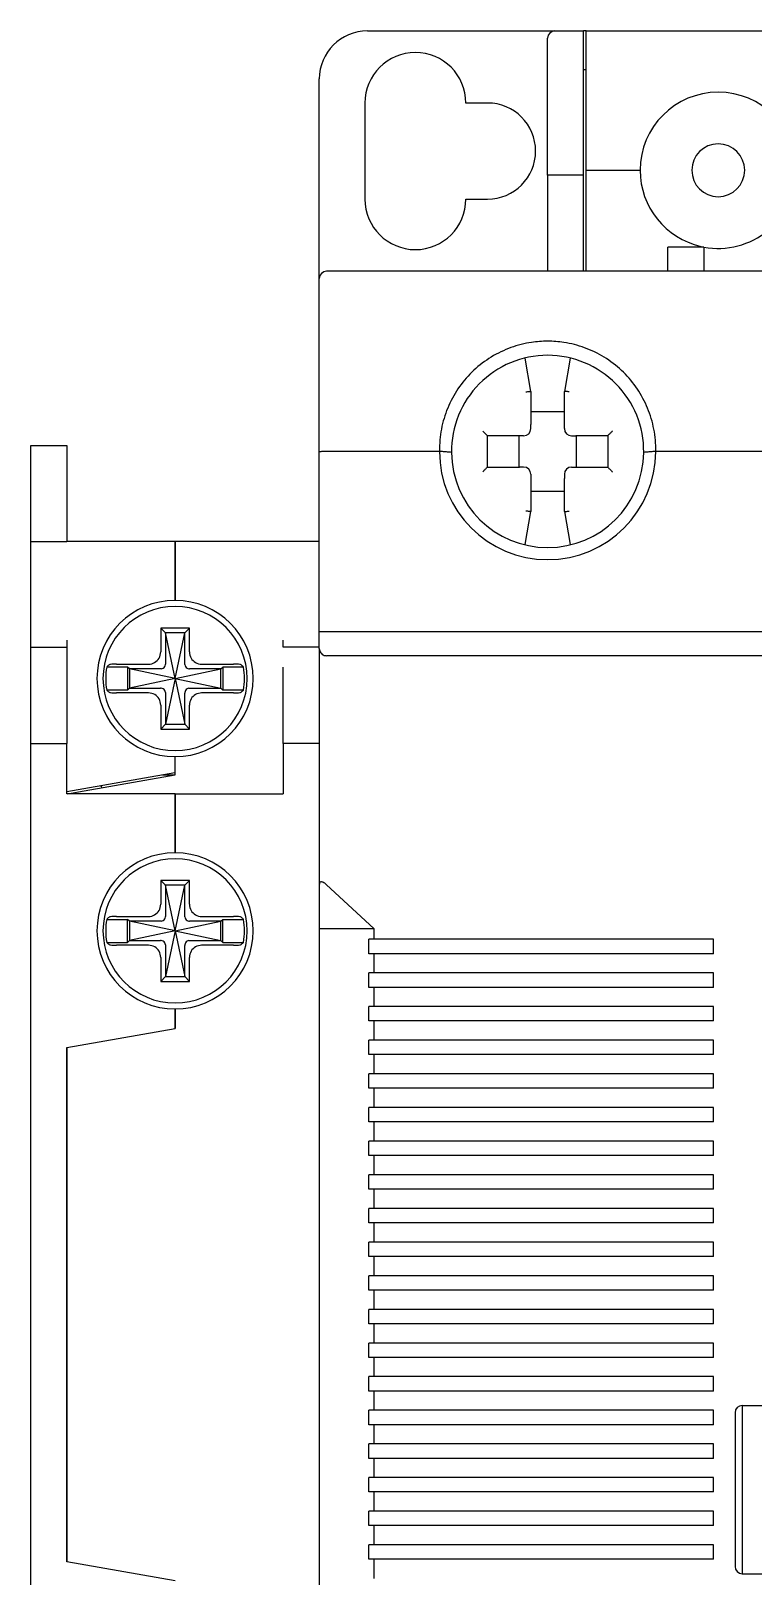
# Model space of a CAD drawing. Header units: millimetres. Extents: x 0 to 3804, y 0 to 2690.
# Drawn here: x 2008.8 to 2038.8, y 1919.4 to 1983.7 of the extents above; entities that cross this region are included whole.
import ezdxf

# ---------------------------------------------------------------- set-up
doc = ezdxf.new("R2010")
doc.units = ezdxf.units.MM
doc.linetypes.add('HIDDEN', pattern=[9.525, 6.35, -3.175])
doc.layers.add('도면층1', color=3, linetype='Continuous')
doc.layers.add('도면층2', color=3, linetype='HIDDEN')

msp = doc.modelspace()

# ---------------------------------------------------------------- linework, layer by layer
at = {"color": 7, "linetype": 'Continuous'}
for p, q in [((2021.075, 1948.177), (2023.038, 1946.355)), ((2020.775, 1946.355), (2023.038, 1946.355)), ((2037.175, 1945.905), (2022.838, 1945.905)), ((2022.838, 1945.305), (2022.838, 1945.905)), ((2023.038, 1946.355), (2023.038, 1945.905)), ((2037.175, 1945.305), (2037.175, 1945.905)), ((2037.175, 1945.305), (2022.838, 1945.305)), ((2023.038, 1945.305), (2023.038, 1944.505)), ((2037.175, 1944.505), (2022.838, 1944.505)), ((2022.838, 1943.905), (2022.838, 1944.505)), ((2037.175, 1943.905), (2037.175, 1944.505)), ((2037.175, 1943.905), (2022.838, 1943.905)), ((2023.038, 1943.905), (2023.038, 1943.105)), ((2037.175, 1943.105), (2022.838, 1943.105)), ((2022.838, 1942.505), (2022.838, 1943.105)), ((2037.175, 1942.505), (2022.838, 1942.505)), ((2023.038, 1942.505), (2023.038, 1941.705)), ((2037.175, 1942.505), (2037.175, 1943.105)), ((2037.175, 1941.705), (2022.838, 1941.705)), ((2022.838, 1941.105), (2022.838, 1941.705)), ((2037.175, 1941.105), (2037.175, 1941.705)), ((2037.175, 1941.105), (2022.838, 1941.105)), ((2023.038, 1941.105), (2023.038, 1940.305)), ((2037.175, 1940.305), (2022.838, 1940.305)), ((2022.838, 1939.705), (2022.838, 1940.305)), ((2037.175, 1939.705), (2037.175, 1940.305)), ((2037.175, 1939.705), (2022.838, 1939.705)), ((2023.038, 1939.705), (2023.038, 1938.905)), ((2037.175, 1938.905), (2022.838, 1938.905)), ((2022.838, 1938.305), (2022.838, 1938.905)), ((2037.175, 1938.305), (2037.175, 1938.905)), ((2037.175, 1938.305), (2022.838, 1938.305)), ((2023.038, 1938.305), (2023.038, 1937.505)), ((2037.175, 1937.505), (2022.838, 1937.505)), ((2022.838, 1936.905), (2022.838, 1937.505)), ((2037.175, 1936.905), (2037.175, 1937.505)), ((2037.175, 1936.905), (2022.838, 1936.905)), ((2023.038, 1936.905), (2023.038, 1936.105)), ((2037.175, 1936.105), (2022.838, 1936.105)), ((2022.838, 1935.505), (2022.838, 1936.105)), ((2037.175, 1935.505), (2037.175, 1936.105)), ((2037.175, 1935.505), (2022.838, 1935.505)), ((2023.038, 1935.505), (2023.038, 1934.705)), ((2037.175, 1934.705), (2022.838, 1934.705)), ((2022.838, 1934.105), (2022.838, 1934.705)), ((2037.175, 1934.105), (2037.175, 1934.705)), ((2037.175, 1934.105), (2022.838, 1934.105)), ((2023.038, 1934.105), (2023.038, 1933.305)), ((2037.175, 1933.305), (2022.838, 1933.305)), ((2022.838, 1932.705), (2022.838, 1933.305)), ((2037.175, 1932.705), (2037.175, 1933.305)), ((2037.175, 1932.705), (2022.838, 1932.705)), ((2023.038, 1932.705), (2023.038, 1931.905)), ((2037.175, 1931.905), (2022.838, 1931.905)), ((2022.838, 1931.305), (2022.838, 1931.905)), ((2037.175, 1931.305), (2037.175, 1931.905)), ((2037.175, 1931.305), (2022.838, 1931.305)), ((2023.038, 1931.305), (2023.038, 1930.505)), ((2037.175, 1930.505), (2022.838, 1930.505)), ((2022.838, 1929.905), (2022.838, 1930.505)), ((2037.175, 1929.905), (2037.175, 1930.505)), ((2037.175, 1929.905), (2022.838, 1929.905)), ((2023.038, 1929.905), (2023.038, 1929.105)), ((2037.175, 1929.105), (2022.838, 1929.105)), ((2022.838, 1928.505), (2022.838, 1929.105)), ((2037.175, 1928.505), (2037.175, 1929.105)), ((2037.175, 1928.505), (2022.838, 1928.505)), ((2023.038, 1928.505), (2023.038, 1927.705)), ((2037.175, 1927.705), (2022.838, 1927.705)), ((2022.838, 1927.105), (2022.838, 1927.705)), ((2037.175, 1927.105), (2022.838, 1927.105)), ((2023.038, 1927.105), (2023.038, 1926.305)), ((2037.175, 1927.105), (2037.175, 1927.705)), ((2038.375, 1926.505), (2038.375, 1919.505)), ((2038.375, 1926.505), (2057.775, 1926.505)), ((2037.175, 1926.305), (2022.838, 1926.305)), ((2022.838, 1925.705), (2022.838, 1926.305)), ((2037.175, 1925.705), (2037.175, 1926.305)), ((2038.075, 1926.205), (2038.075, 1919.805)), ((2037.175, 1925.705), (2022.838, 1925.705)), ((2023.038, 1925.705), (2023.038, 1924.905)), ((2037.175, 1924.905), (2022.838, 1924.905)), ((2022.838, 1924.305), (2022.838, 1924.905)), ((2037.175, 1924.305), (2037.175, 1924.905)), ((2037.175, 1924.305), (2022.838, 1924.305)), ((2023.038, 1924.305), (2023.038, 1923.505)), ((2037.175, 1923.505), (2022.838, 1923.505)), ((2022.838, 1922.905), (2022.838, 1923.505)), ((2037.175, 1922.905), (2037.175, 1923.505)), ((2037.175, 1922.905), (2022.838, 1922.905)), ((2023.038, 1922.905), (2023.038, 1922.105)), ((2037.175, 1922.105), (2022.838, 1922.105)), ((2022.838, 1921.505), (2022.838, 1922.105)), ((2037.175, 1921.505), (2037.175, 1922.105)), ((2037.175, 1921.505), (2022.838, 1921.505)), ((2023.038, 1921.505), (2023.038, 1920.705)), ((2037.175, 1920.705), (2022.838, 1920.705)), ((2022.838, 1920.105), (2022.838, 1920.705)), ((2037.175, 1920.105), (2037.175, 1920.705)), ((2037.175, 1920.105), (2022.838, 1920.105)), ((2023.038, 1920.105), (2023.038, 1919.305)), ((2038.375, 1919.505), (2057.775, 1919.505))]:
    msp.add_line(p, q, dxfattribs=at)
for centre, start, end in [((2038.375, 1926.205), 90, 180), ((2038.375, 1919.805), 180, 270)]:
    msp.add_arc(centre, 0.3, start, end, dxfattribs=at)
at = {"layer": '도면층1', "color": 7, "linetype": 'Continuous'}
for p, q in [((2022.775, 1983.705), (2030.575, 1983.705)), ((2030.575, 1983.705), (2031.775, 1983.705)), ((2031.775, 1977.905), (2031.775, 1983.705)), ((2031.875, 1983.705), (2031.775, 1983.705)), ((2031.875, 1983.705), (2064.675, 1983.705)), ((2031.875, 1977.905), (2031.875, 1983.705)), ((2030.275, 1977.705), (2030.275, 1983.405)), ((2031.775, 1982.105), (2031.875, 1982.105)), ((2020.775, 1973.405), (2020.775, 1981.705)), ((2022.675, 1980.705), (2022.675, 1976.705)), ((2027.775, 1980.705), (2026.875, 1980.705)), ((2031.775, 1977.705), (2031.775, 1977.905)), ((2031.875, 1977.905), (2034.125, 1977.905)), ((2031.875, 1977.705), (2031.875, 1977.905)), ((2031.775, 1977.705), (2030.275, 1977.705)), ((2030.275, 1977.705), (2030.275, 1973.705)), ((2031.775, 1973.705), (2031.775, 1977.705)), ((2031.875, 1973.705), (2031.875, 1977.705)), ((2026.875, 1976.705), (2027.775, 1976.705)), ((2035.275, 1973.705), (2035.275, 1974.705)), ((2036.775, 1974.705), (2035.275, 1974.705)), ((2036.775, 1974.705), (2036.775, 1973.705)), ((2020.775, 1966.179), (2020.775, 1973.405)), ((2075.475, 1973.705), (2021.075, 1973.705)), ((2029.575, 1968.705), (2029.344, 1970.081)), ((2031.207, 1970.081), (2030.975, 1968.705)), ((2029.575, 1968.705), (2029.575, 1967.326)), ((2029.575, 1968.705), (2029.575, 1967.326)), ((2030.975, 1967.326), (2030.975, 1968.705)), ((2030.975, 1967.326), (2030.975, 1968.705)), ((2030.975, 1967.855), (2029.575, 1967.855)), ((2029.575, 1967.155), (2029.575, 1967.326)), ((2030.975, 1967.155), (2030.975, 1967.326)), ((2008.775, 1962.455), (2008.775, 1966.455)), ((2010.275, 1966.455), (2010.275, 1962.455)), ((2029.105, 1966.855), (2027.775, 1966.855)), ((2029.105, 1966.855), (2027.775, 1966.855)), ((2027.775, 1965.555), (2027.775, 1966.855)), ((2029.075, 1966.855), (2029.075, 1965.555)), ((2029.275, 1966.855), (2029.105, 1966.855)), ((2031.275, 1966.855), (2031.446, 1966.855)), ((2032.775, 1966.855), (2031.446, 1966.855)), ((2032.775, 1966.855), (2031.446, 1966.855)), ((2031.475, 1965.555), (2031.475, 1966.855)), ((2032.775, 1966.855), (2032.775, 1965.555)), ((2020.775, 1958.705), (2020.775, 1966.179)), ((2020.775, 1958.705), (2020.775, 1966.179)), ((2025.775, 1966.205), (2021.075, 1966.205)), ((2043.775, 1966.205), (2034.775, 1966.205)), ((2027.775, 1965.555), (2029.105, 1965.555)), ((2027.775, 1965.555), (2029.105, 1965.555)), ((2029.275, 1965.555), (2029.105, 1965.555)), ((2029.575, 1965.255), (2029.575, 1965.085)), ((2029.575, 1965.085), (2029.575, 1963.705)), ((2029.575, 1965.085), (2029.575, 1963.705)), ((2030.975, 1965.255), (2030.975, 1965.085)), ((2030.975, 1963.705), (2030.975, 1965.085)), ((2030.975, 1963.705), (2030.975, 1965.085)), ((2031.275, 1965.555), (2031.446, 1965.555)), ((2031.446, 1965.555), (2032.775, 1965.555)), ((2031.446, 1965.555), (2032.775, 1965.555)), ((2029.575, 1964.555), (2030.975, 1964.555)), ((2029.344, 1962.329), (2029.575, 1963.705)), ((2030.975, 1963.705), (2031.207, 1962.329)), ((2008.775, 1962.455), (2010.275, 1962.455)), ((2008.775, 1958.355), (2008.775, 1962.455)), ((2014.775, 1962.455), (2010.275, 1962.455)), ((2020.775, 1962.455), (2014.775, 1962.455)), ((2014.775, 1962.455), (2014.775, 1960.005)), ((2014.775, 1960.005), (2014.775, 1962.455)), ((2014.375, 1958.655), (2014.175, 1958.855)), ((2014.175, 1958.855), (2014.175, 1957.86)), ((2015.375, 1958.855), (2014.175, 1958.855)), ((2014.775, 1956.755), (2014.375, 1958.655)), ((2015.175, 1958.655), (2014.375, 1958.655)), ((2014.375, 1958.655), (2014.375, 1957.357)), ((2014.775, 1956.755), (2015.175, 1958.655)), ((2015.175, 1958.655), (2015.375, 1958.855)), ((2015.175, 1957.357), (2015.175, 1958.655)), ((2015.375, 1957.86), (2015.375, 1958.855)), ((2075.775, 1958.705), (2020.775, 1958.705)), ((2020.775, 1958.005), (2020.775, 1958.705)), ((2008.775, 1958.055), (2008.775, 1958.355)), ((2008.775, 1954.055), (2008.775, 1958.055)), ((2008.775, 1958.055), (2010.275, 1958.055)), ((2010.275, 1958.355), (2010.275, 1958.055)), ((2010.275, 1958.055), (2010.275, 1954.055)), ((2020.775, 1958.005), (2020.775, 1944.379)), ((2012.342, 1957.355), (2013.671, 1957.355)), ((2015.88, 1957.355), (2017.209, 1957.355)), ((2075.475, 1957.705), (2021.075, 1957.705)), ((2012.795, 1957.235), (2011.929, 1957.235)), ((2012.795, 1957.235), (2012.795, 1956.275)), ((2012.875, 1957.155), (2012.795, 1957.235)), ((2014.775, 1956.755), (2012.875, 1957.155)), ((2014.173, 1957.155), (2012.875, 1957.155)), ((2012.875, 1957.155), (2012.875, 1956.355)), ((2014.775, 1956.755), (2012.875, 1956.355)), ((2014.775, 1956.755), (2014.375, 1954.855)), ((2014.775, 1956.755), (2016.675, 1957.155)), ((2014.775, 1956.755), (2015.175, 1954.855)), ((2014.775, 1956.755), (2016.675, 1956.355)), ((2016.675, 1957.155), (2015.377, 1957.155)), ((2016.675, 1957.155), (2016.755, 1957.235)), ((2016.675, 1956.355), (2016.675, 1957.155)), ((2017.622, 1957.235), (2016.755, 1957.235)), ((2016.755, 1957.235), (2016.755, 1956.275)), ((2012.795, 1956.275), (2011.929, 1956.275)), ((2013.671, 1956.155), (2012.342, 1956.155)), ((2012.875, 1956.355), (2012.795, 1956.275)), ((2012.875, 1956.355), (2014.173, 1956.355)), ((2014.375, 1956.153), (2014.375, 1954.855)), ((2015.175, 1954.855), (2015.175, 1956.153)), ((2015.377, 1956.355), (2016.675, 1956.355)), ((2017.209, 1956.155), (2015.88, 1956.155)), ((2016.675, 1956.355), (2016.755, 1956.275)), ((2017.622, 1956.275), (2016.755, 1956.275)), ((2014.175, 1955.65), (2014.175, 1954.655)), ((2015.375, 1954.655), (2015.375, 1955.65)), ((2014.375, 1954.855), (2014.175, 1954.655)), ((2014.375, 1954.855), (2015.175, 1954.855)), ((2015.175, 1954.855), (2015.375, 1954.655)), ((2014.175, 1954.655), (2015.375, 1954.655)), ((2008.775, 1907.355), (2008.775, 1954.055)), ((2008.775, 1954.055), (2010.275, 1954.055)), ((2010.275, 1951.955), (2010.275, 1954.055)), ((2014.775, 1952.849), (2014.775, 1953.505)), ((2014.775, 1952.849), (2014.775, 1953.505)), ((2010.743, 1952.138), (2014.758, 1952.846)), ((2014.758, 1952.846), (2014.775, 1952.849)), ((2014.775, 1952.749), (2014.775, 1952.849)), ((2010.76, 1952.041), (2014.775, 1952.749)), ((2014.245, 1952.755), (2014.775, 1952.755)), ((2010.275, 1952.055), (2010.743, 1952.138)), ((2014.775, 1951.955), (2010.275, 1951.955)), ((2010.293, 1951.958), (2010.76, 1952.041)), ((2014.775, 1951.955), (2019.275, 1951.955)), ((2014.775, 1951.955), (2014.775, 1949.505)), ((2014.775, 1949.505), (2014.775, 1951.955)), ((2014.375, 1948.155), (2014.175, 1948.355)), ((2014.175, 1948.355), (2014.175, 1947.36)), ((2015.375, 1948.355), (2014.175, 1948.355)), ((2015.175, 1948.155), (2015.375, 1948.355)), ((2015.375, 1947.36), (2015.375, 1948.355)), ((2014.775, 1946.255), (2014.375, 1948.155)), ((2014.375, 1948.155), (2014.375, 1946.857)), ((2015.175, 1948.155), (2014.375, 1948.155)), ((2014.775, 1946.255), (2015.175, 1948.155)), ((2015.175, 1946.857), (2015.175, 1948.155)), ((2011.929, 1946.735), (2012.795, 1946.735)), ((2012.342, 1946.855), (2013.671, 1946.855)), ((2012.795, 1945.775), (2012.795, 1946.735)), ((2012.875, 1946.655), (2012.795, 1946.735)), ((2014.775, 1946.255), (2012.875, 1946.655)), ((2014.173, 1946.655), (2012.875, 1946.655)), ((2012.875, 1946.655), (2012.875, 1945.855)), ((2014.775, 1946.255), (2016.675, 1946.655)), ((2016.675, 1946.655), (2015.377, 1946.655)), ((2015.88, 1946.855), (2017.209, 1946.855)), ((2016.675, 1946.655), (2016.755, 1946.735)), ((2016.675, 1945.855), (2016.675, 1946.655)), ((2016.755, 1946.735), (2017.622, 1946.735)), ((2016.755, 1945.775), (2016.755, 1946.735)), ((2011.929, 1945.775), (2012.795, 1945.775)), ((2012.875, 1945.855), (2012.795, 1945.775)), ((2014.775, 1946.255), (2012.875, 1945.855)), ((2012.875, 1945.855), (2014.173, 1945.855)), ((2014.775, 1946.255), (2014.375, 1944.355)), ((2014.775, 1946.255), (2015.175, 1944.355)), ((2014.775, 1946.255), (2016.675, 1945.855)), ((2015.377, 1945.855), (2016.675, 1945.855)), ((2016.675, 1945.855), (2016.755, 1945.775)), ((2016.755, 1945.775), (2017.622, 1945.775)), ((2013.671, 1945.655), (2012.342, 1945.655)), ((2014.175, 1945.15), (2014.175, 1944.155)), ((2014.375, 1945.653), (2014.375, 1944.355)), ((2015.175, 1944.355), (2015.175, 1945.653)), ((2015.375, 1944.155), (2015.375, 1945.15)), ((2017.209, 1945.655), (2015.88, 1945.655)), ((2014.375, 1944.355), (2014.175, 1944.155)), ((2014.175, 1944.155), (2015.375, 1944.155)), ((2014.375, 1944.355), (2015.175, 1944.355)), ((2015.175, 1944.355), (2015.375, 1944.155)), ((2020.775, 1944.379), (2020.775, 1942.705)), ((2014.775, 1943.005), (2014.775, 1942.199)), ((2014.775, 1942.199), (2014.775, 1943.005)), ((2020.775, 1942.705), (2020.775, 1918.705)), ((2010.275, 1941.405), (2014.775, 1942.199)), ((2010.275, 1941.405), (2014.775, 1942.199)), ((2010.275, 1920.005), (2010.275, 1941.405)), ((2010.275, 1941.405), (2010.275, 1920.005)), ((2014.775, 1919.212), (2010.275, 1920.005)), ((2014.775, 1919.212), (2010.275, 1920.005))]:
    msp.add_line(p, q, dxfattribs=at)
for centre, radius, start, end in [((2022.775, 1981.705), 2, 90, 180), ((2030.575, 1983.405), 0.3, 90, 180), ((2024.775, 1980.705), 2.1, 0, 180), ((2037.375, 1977.905), 3.25, 0, 180), ((2027.775, 1978.705), 2, 270, 90), ((2037.375, 1977.905), 1.1, 0, 180), ((2037.375, 1977.905), 3.25, 180, 257.14286), ((2037.375, 1977.905), 1.1, 180, 0), ((2037.375, 1977.905), 3.25, 259.35773, 0), ((2024.775, 1976.705), 2.1, 180, 0), ((2037.375, 1977.905), 3.25, 257.14286, 259.35773), ((2021.075, 1973.405), 0.3, 90, 180), ((2030.275, 1966.205), 4, 90, 180.55823), ((2030.275, 1966.205), 4, 359.44278, 90), ((2029.275, 1967.155), 0.3, 270, 0), ((2029.275, 1967.155), 0.3, 270, 0), ((2031.275, 1967.155), 0.3, 180, 270), ((2031.275, 1967.155), 0.3, 180, 270), ((2030.275, 1966.205), 4.5, 180, 0), ((2030.275, 1966.205), 4, 180.55823, 270), ((2030.275, 1966.205), 4, 270, 359.44278), ((2029.275, 1965.255), 0.3, 0, 90), ((2029.275, 1965.255), 0.3, 0, 90), ((2031.275, 1965.255), 0.3, 90, 180), ((2031.275, 1965.255), 0.3, 90, 180), ((2014.775, 1956.755), 3.25, 90, 270), ((2014.775, 1956.755), 3.25, 270, 90), ((2014.775, 1956.755), 3, 0, 180), ((2014.775, 1956.755), 3, 180, 0), ((2014.775, 1956.755), 2.886, 170.42695, 180), ((2014.775, 1956.755), 2.886, 180, 189.57305), ((2014.775, 1956.755), 2.886, 0, 9.57305), ((2014.775, 1956.755), 2.886, 350.42695, 0), ((2011.275, 1952.019), 0.5, 22.87563, 35.3737), ((2014.775, 1946.255), 3.25, 90, 270), ((2014.775, 1946.255), 3, 0, 180), ((2014.775, 1946.255), 3.25, 270, 90), ((2014.775, 1946.255), 2.886, 170.42695, 180), ((2014.775, 1946.255), 2.886, 0, 9.57305), ((2014.775, 1946.255), 3, 180, 0), ((2014.775, 1946.255), 2.886, 180, 189.57305), ((2014.775, 1946.255), 2.886, 350.42695, 0)]:
    msp.add_arc(centre, radius, start, end, dxfattribs=at)
for points, knots in [([(2030.275, 1970.793), (2030.053, 1970.793), (2029.534, 1970.753), (2028.733, 1970.552), (2027.915, 1970.159), (2027.188, 1969.608), (2026.586, 1968.921), (2026.133, 1968.128), (2025.848, 1967.257), (2025.774, 1966.601), (2025.775, 1966.251), (2025.776, 1966.205)], [0, 0, 0, 0, 0.666683, 1.555472, 2.461017, 3.370722, 4.275631, 5.18091, 6.092917, 7.007321, 7.144067, 7.144067, 7.144067, 7.144067]), ([(2034.775, 1966.205), (2034.775, 1966.249), (2034.777, 1966.597), (2034.704, 1967.25), (2034.421, 1968.12), (2033.97, 1968.914), (2033.371, 1969.6), (2032.646, 1970.153), (2031.83, 1970.547), (2031.026, 1970.752), (2030.502, 1970.793), (2030.275, 1970.793)], [0, 0, 0, 0, 0.130937, 1.044186, 1.954991, 2.859112, 3.762926, 4.67151, 5.575891, 6.463527, 7.144069, 7.144069, 7.144069, 7.144069]), ([(2029.375, 1968.689), (2029.401, 1968.691), (2029.448, 1968.695), (2029.51, 1968.7), (2029.551, 1968.703), (2029.57, 1968.705), (2029.575, 1968.705)], [0, 0, 0, 0, 0.0766711, 0.1417776, 0.1853649, 0.2006966, 0.2006966, 0.2006966, 0.2006966]), ([(2031.175, 1968.689), (2031.15, 1968.691), (2031.103, 1968.695), (2031.041, 1968.7), (2031, 1968.703), (2030.981, 1968.705), (2030.975, 1968.705)], [0, 0, 0, 0, 0.0766711, 0.1417776, 0.1853649, 0.2006966, 0.2006966, 0.2006966, 0.2006966]), ([(2027.775, 1966.855), (2027.772, 1966.859), (2027.76, 1966.871), (2027.736, 1966.895), (2027.702, 1966.929), (2027.662, 1966.969), (2027.619, 1967.012), (2027.59, 1967.041), (2027.575, 1967.055)], [0, 0, 0, 0, 0.0149643, 0.0517887, 0.1018339, 0.1596822, 0.2213271, 0.2828427, 0.2828427, 0.2828427, 0.2828427]), ([(2032.975, 1967.055), (2032.961, 1967.041), (2032.932, 1967.012), (2032.889, 1966.969), (2032.849, 1966.929), (2032.815, 1966.895), (2032.791, 1966.871), (2032.779, 1966.859), (2032.775, 1966.855)], [0, 0, 0, 0, 0.0615156, 0.1231606, 0.1810088, 0.231054, 0.2678784, 0.2828427, 0.2828427, 0.2828427, 0.2828427]), ([(2021.075, 1966.205), (2021.037, 1966.205), (2020.968, 1966.204), (2020.869, 1966.201), (2020.82, 1966.19), (2020.775, 1966.187), (2020.775, 1966.179)], [0, 0, 0, 0, 0.1150382, 0.2125397, 0.2779939, 0.3028517, 0.3028517, 0.3028517, 0.3028517]), ([(2026.276, 1966.166), (2026.221, 1966.172), (2026.11, 1966.181), (2025.944, 1966.198), (2025.832, 1966.201), (2025.775, 1966.205)], [0, 0, 0, 0, 0.165564, 0.3328837, 0.5017573, 0.5017573, 0.5017573, 0.5017573]), ([(2034.775, 1966.205), (2034.719, 1966.201), (2034.607, 1966.198), (2034.441, 1966.181), (2034.33, 1966.172), (2034.275, 1966.166)], [0, 0, 0, 0, 0.168819, 0.3361386, 0.5017611, 0.5017611, 0.5017611, 0.5017611]), ([(2027.575, 1965.355), (2027.59, 1965.37), (2027.619, 1965.399), (2027.662, 1965.442), (2027.702, 1965.481), (2027.736, 1965.516), (2027.76, 1965.54), (2027.772, 1965.552), (2027.775, 1965.555)], [0, 0, 0, 0, 0.0615156, 0.1231606, 0.1810088, 0.231054, 0.2678784, 0.2828427, 0.2828427, 0.2828427, 0.2828427]), ([(2032.775, 1965.555), (2032.779, 1965.552), (2032.791, 1965.54), (2032.815, 1965.516), (2032.849, 1965.481), (2032.889, 1965.442), (2032.932, 1965.399), (2032.961, 1965.37), (2032.975, 1965.355)], [0, 0, 0, 0, 0.0149643, 0.0517887, 0.1018339, 0.1596822, 0.2213271, 0.2828427, 0.2828427, 0.2828427, 0.2828427]), ([(2029.575, 1963.705), (2029.57, 1963.706), (2029.551, 1963.707), (2029.51, 1963.711), (2029.448, 1963.716), (2029.401, 1963.72), (2029.375, 1963.722)], [0, 0, 0, 0, 0.0153317, 0.058919, 0.1240255, 0.2006966, 0.2006966, 0.2006966, 0.2006966]), ([(2030.975, 1963.705), (2030.981, 1963.706), (2031, 1963.707), (2031.041, 1963.711), (2031.103, 1963.716), (2031.15, 1963.72), (2031.175, 1963.722)], [0, 0, 0, 0, 0.0153317, 0.058919, 0.1240255, 0.2006966, 0.2006966, 0.2006966, 0.2006966]), ([(2020.775, 1958.005), (2020.775, 1957.972), (2020.786, 1957.908), (2020.831, 1957.823), (2020.898, 1957.757), (2020.982, 1957.715), (2021.044, 1957.705), (2021.075, 1957.705)], [0, 0, 0, 0, 0.0988008, 0.1924706, 0.2830326, 0.3761682, 0.4692985, 0.4692985, 0.4692985, 0.4692985]), ([(2012.029, 1957.328), (2012.018, 1957.318), (2011.996, 1957.297), (2011.962, 1957.266), (2011.94, 1957.246), (2011.929, 1957.235)], [0, 0, 0, 0, 0.0455378, 0.0909437, 0.1362268, 0.1362268, 0.1362268, 0.1362268]), ([(2012.342, 1957.355), (2012.293, 1957.355), (2012.204, 1957.355), (2012.104, 1957.342), (2012.042, 1957.34), (2012.029, 1957.328)], [0, 0, 0, 0, 0.1476378, 0.2614907, 0.3149616, 0.3149616, 0.3149616, 0.3149616]), ([(2013.671, 1957.355), (2013.758, 1957.355), (2013.936, 1957.4), (2014.13, 1957.594), (2014.175, 1957.772), (2014.175, 1957.86)], [0, 0, 0, 0, 0.2633827, 0.5223901, 0.7862196, 0.7862196, 0.7862196, 0.7862196]), ([(2014.198, 1957.157), (2014.227, 1957.161), (2014.284, 1957.183), (2014.348, 1957.247), (2014.37, 1957.304), (2014.374, 1957.333)], [0, 0, 0, 0, 0.0874412, 0.1770622, 0.2645034, 0.2645034, 0.2645034, 0.2645034]), ([(2014.374, 1957.333), (2014.374, 1957.336), (2014.375, 1957.341), (2014.375, 1957.349), (2014.375, 1957.355), (2014.375, 1957.357)], [0, 0, 0, 0, 0.00795294, 0.0160539, 0.02427723, 0.02427723, 0.02427723, 0.02427723]), ([(2015.177, 1957.333), (2015.177, 1957.336), (2015.176, 1957.341), (2015.176, 1957.349), (2015.175, 1957.355), (2015.175, 1957.357)], [0, 0, 0, 0, 0.00795294, 0.0160539, 0.02427723, 0.02427723, 0.02427723, 0.02427723]), ([(2015.177, 1957.333), (2015.181, 1957.304), (2015.203, 1957.247), (2015.267, 1957.183), (2015.324, 1957.161), (2015.353, 1957.157)], [0, 0, 0, 0, 0.0874412, 0.1770622, 0.2645034, 0.2645034, 0.2645034, 0.2645034]), ([(2015.375, 1957.86), (2015.375, 1957.772), (2015.42, 1957.594), (2015.614, 1957.4), (2015.792, 1957.355), (2015.88, 1957.355)], [0, 0, 0, 0, 0.2633387, 0.5224242, 0.7862196, 0.7862196, 0.7862196, 0.7862196]), ([(2017.522, 1957.328), (2017.508, 1957.34), (2017.447, 1957.342), (2017.347, 1957.355), (2017.258, 1957.355), (2017.209, 1957.355)], [0, 0, 0, 0, 0.0534709, 0.1673238, 0.3149616, 0.3149616, 0.3149616, 0.3149616]), ([(2017.622, 1957.235), (2017.611, 1957.246), (2017.589, 1957.266), (2017.555, 1957.297), (2017.533, 1957.318), (2017.522, 1957.328)], [0, 0, 0, 0, 0.0452818, 0.0906877, 0.1362268, 0.1362268, 0.1362268, 0.1362268]), ([(2014.198, 1957.157), (2014.195, 1957.157), (2014.19, 1957.156), (2014.182, 1957.155), (2014.176, 1957.155), (2014.173, 1957.155)], [0, 0, 0, 0, 0.00795294, 0.0160539, 0.02427723, 0.02427723, 0.02427723, 0.02427723]), ([(2015.353, 1957.157), (2015.356, 1957.157), (2015.361, 1957.156), (2015.369, 1957.155), (2015.375, 1957.155), (2015.377, 1957.155)], [0, 0, 0, 0, 0.00795294, 0.0160539, 0.02427723, 0.02427723, 0.02427723, 0.02427723]), ([(2011.929, 1956.275), (2011.94, 1956.265), (2011.962, 1956.244), (2011.996, 1956.213), (2012.018, 1956.193), (2012.029, 1956.183)], [0, 0, 0, 0, 0.0452818, 0.0906877, 0.1362268, 0.1362268, 0.1362268, 0.1362268]), ([(2012.029, 1956.183), (2012.042, 1956.171), (2012.104, 1956.169), (2012.204, 1956.155), (2012.293, 1956.155), (2012.342, 1956.155)], [0, 0, 0, 0, 0.0534709, 0.1673238, 0.3149616, 0.3149616, 0.3149616, 0.3149616]), ([(2014.175, 1955.65), (2014.175, 1955.738), (2014.131, 1955.916), (2013.937, 1956.11), (2013.758, 1956.155), (2013.671, 1956.155)], [0, 0, 0, 0, 0.2633384, 0.5224244, 0.7862196, 0.7862196, 0.7862196, 0.7862196]), ([(2014.198, 1956.354), (2014.195, 1956.354), (2014.19, 1956.355), (2014.182, 1956.355), (2014.176, 1956.355), (2014.173, 1956.355)], [0, 0, 0, 0, 0.00795294, 0.0160539, 0.02427723, 0.02427723, 0.02427723, 0.02427723]), ([(2014.374, 1956.178), (2014.37, 1956.206), (2014.348, 1956.264), (2014.284, 1956.327), (2014.227, 1956.35), (2014.198, 1956.354)], [0, 0, 0, 0, 0.0874412, 0.1770622, 0.2645034, 0.2645034, 0.2645034, 0.2645034]), ([(2014.374, 1956.178), (2014.374, 1956.175), (2014.375, 1956.17), (2014.375, 1956.162), (2014.375, 1956.156), (2014.375, 1956.153)], [0, 0, 0, 0, 0.00795294, 0.0160539, 0.02427723, 0.02427723, 0.02427723, 0.02427723]), ([(2015.177, 1956.178), (2015.177, 1956.175), (2015.176, 1956.17), (2015.176, 1956.162), (2015.175, 1956.156), (2015.175, 1956.153)], [0, 0, 0, 0, 0.00795294, 0.0160539, 0.02427723, 0.02427723, 0.02427723, 0.02427723]), ([(2015.353, 1956.354), (2015.324, 1956.35), (2015.267, 1956.327), (2015.203, 1956.264), (2015.181, 1956.206), (2015.177, 1956.178)], [0, 0, 0, 0, 0.0874412, 0.1770622, 0.2645034, 0.2645034, 0.2645034, 0.2645034]), ([(2015.353, 1956.354), (2015.356, 1956.354), (2015.361, 1956.355), (2015.369, 1956.355), (2015.375, 1956.355), (2015.377, 1956.355)], [0, 0, 0, 0, 0.00795294, 0.0160539, 0.02427723, 0.02427723, 0.02427723, 0.02427723]), ([(2015.88, 1956.155), (2015.793, 1956.155), (2015.615, 1956.11), (2015.42, 1955.917), (2015.375, 1955.738), (2015.375, 1955.65)], [0, 0, 0, 0, 0.2632905, 0.5224615, 0.7862195, 0.7862195, 0.7862195, 0.7862195]), ([(2017.209, 1956.155), (2017.258, 1956.155), (2017.347, 1956.155), (2017.447, 1956.169), (2017.508, 1956.171), (2017.522, 1956.183)], [0, 0, 0, 0, 0.1476378, 0.2614907, 0.3149616, 0.3149616, 0.3149616, 0.3149616]), ([(2017.522, 1956.183), (2017.533, 1956.193), (2017.555, 1956.213), (2017.589, 1956.244), (2017.611, 1956.265), (2017.622, 1956.275)], [0, 0, 0, 0, 0.0455378, 0.0909437, 0.1362268, 0.1362268, 0.1362268, 0.1362268]), ([(2021.075, 1948.177), (2021.052, 1948.199), (2021.006, 1948.237), (2020.935, 1948.278), (2020.87, 1948.297), (2020.812, 1948.285), (2020.779, 1948.236), (2020.775, 1948.198), (2020.775, 1948.177)], [0, 0, 0, 0, 0.0962463, 0.179506, 0.2442074, 0.2946497, 0.3447891, 0.4079797, 0.4079797, 0.4079797, 0.4079797]), ([(2013.671, 1946.855), (2013.758, 1946.855), (2013.936, 1946.9), (2014.13, 1947.094), (2014.175, 1947.272), (2014.175, 1947.36)], [0, 0, 0, 0, 0.2632905, 0.5224615, 0.7862195, 0.7862195, 0.7862195, 0.7862195]), ([(2015.375, 1947.36), (2015.375, 1947.272), (2015.42, 1947.094), (2015.614, 1946.9), (2015.792, 1946.855), (2015.88, 1946.855)], [0, 0, 0, 0, 0.2633384, 0.5224244, 0.7862196, 0.7862196, 0.7862196, 0.7862196]), ([(2012.029, 1946.828), (2012.018, 1946.818), (2011.996, 1946.797), (2011.962, 1946.766), (2011.94, 1946.746), (2011.929, 1946.735)], [0, 0, 0, 0, 0.0455378, 0.0909437, 0.1362268, 0.1362268, 0.1362268, 0.1362268]), ([(2012.342, 1946.855), (2012.293, 1946.855), (2012.204, 1946.855), (2012.104, 1946.842), (2012.042, 1946.84), (2012.029, 1946.828)], [0, 0, 0, 0, 0.1476378, 0.2614907, 0.3149616, 0.3149616, 0.3149616, 0.3149616]), ([(2014.198, 1946.657), (2014.195, 1946.657), (2014.19, 1946.656), (2014.182, 1946.655), (2014.176, 1946.655), (2014.173, 1946.655)], [0, 0, 0, 0, 0.00795294, 0.0160539, 0.02427723, 0.02427723, 0.02427723, 0.02427723]), ([(2014.198, 1946.657), (2014.227, 1946.661), (2014.284, 1946.683), (2014.348, 1946.747), (2014.37, 1946.804), (2014.374, 1946.833)], [0, 0, 0, 0, 0.0874412, 0.1770622, 0.2645034, 0.2645034, 0.2645034, 0.2645034]), ([(2014.374, 1946.833), (2014.374, 1946.836), (2014.375, 1946.841), (2014.375, 1946.849), (2014.375, 1946.855), (2014.375, 1946.857)], [0, 0, 0, 0, 0.00795294, 0.0160539, 0.02427723, 0.02427723, 0.02427723, 0.02427723]), ([(2015.177, 1946.833), (2015.177, 1946.836), (2015.176, 1946.841), (2015.176, 1946.849), (2015.175, 1946.855), (2015.175, 1946.857)], [0, 0, 0, 0, 0.00795294, 0.0160539, 0.02427723, 0.02427723, 0.02427723, 0.02427723]), ([(2015.177, 1946.833), (2015.181, 1946.804), (2015.203, 1946.747), (2015.267, 1946.683), (2015.324, 1946.661), (2015.353, 1946.657)], [0, 0, 0, 0, 0.0874412, 0.1770622, 0.2645034, 0.2645034, 0.2645034, 0.2645034]), ([(2015.353, 1946.657), (2015.356, 1946.657), (2015.361, 1946.656), (2015.369, 1946.655), (2015.375, 1946.655), (2015.377, 1946.655)], [0, 0, 0, 0, 0.00795294, 0.0160539, 0.02427723, 0.02427723, 0.02427723, 0.02427723]), ([(2017.522, 1946.828), (2017.508, 1946.84), (2017.447, 1946.842), (2017.347, 1946.855), (2017.258, 1946.855), (2017.209, 1946.855)], [0, 0, 0, 0, 0.0534709, 0.1673238, 0.3149616, 0.3149616, 0.3149616, 0.3149616]), ([(2017.622, 1946.735), (2017.611, 1946.746), (2017.589, 1946.766), (2017.555, 1946.797), (2017.533, 1946.818), (2017.522, 1946.828)], [0, 0, 0, 0, 0.0452818, 0.0906877, 0.1362268, 0.1362268, 0.1362268, 0.1362268]), ([(2011.929, 1945.775), (2011.94, 1945.765), (2011.962, 1945.744), (2011.996, 1945.713), (2012.018, 1945.693), (2012.029, 1945.683)], [0, 0, 0, 0, 0.0452818, 0.0906877, 0.1362268, 0.1362268, 0.1362268, 0.1362268]), ([(2014.198, 1945.854), (2014.195, 1945.854), (2014.19, 1945.855), (2014.182, 1945.855), (2014.176, 1945.855), (2014.173, 1945.855)], [0, 0, 0, 0, 0.00795294, 0.0160539, 0.02427723, 0.02427723, 0.02427723, 0.02427723]), ([(2014.374, 1945.678), (2014.37, 1945.706), (2014.348, 1945.764), (2014.284, 1945.827), (2014.227, 1945.85), (2014.198, 1945.854)], [0, 0, 0, 0, 0.0874412, 0.1770622, 0.2645034, 0.2645034, 0.2645034, 0.2645034]), ([(2015.353, 1945.854), (2015.324, 1945.85), (2015.267, 1945.827), (2015.203, 1945.764), (2015.181, 1945.706), (2015.177, 1945.678)], [0, 0, 0, 0, 0.0874412, 0.1770622, 0.2645034, 0.2645034, 0.2645034, 0.2645034]), ([(2015.353, 1945.854), (2015.356, 1945.854), (2015.361, 1945.855), (2015.369, 1945.855), (2015.375, 1945.855), (2015.377, 1945.855)], [0, 0, 0, 0, 0.00795294, 0.0160539, 0.02427723, 0.02427723, 0.02427723, 0.02427723]), ([(2017.522, 1945.683), (2017.533, 1945.693), (2017.555, 1945.713), (2017.589, 1945.744), (2017.611, 1945.765), (2017.622, 1945.775)], [0, 0, 0, 0, 0.0455378, 0.0909437, 0.1362268, 0.1362268, 0.1362268, 0.1362268]), ([(2012.029, 1945.683), (2012.042, 1945.671), (2012.104, 1945.669), (2012.204, 1945.655), (2012.293, 1945.655), (2012.342, 1945.655)], [0, 0, 0, 0, 0.0534709, 0.1673238, 0.3149616, 0.3149616, 0.3149616, 0.3149616]), ([(2014.175, 1945.15), (2014.175, 1945.238), (2014.131, 1945.416), (2013.937, 1945.61), (2013.758, 1945.655), (2013.671, 1945.655)], [0, 0, 0, 0, 0.2633387, 0.5224242, 0.7862196, 0.7862196, 0.7862196, 0.7862196]), ([(2014.374, 1945.678), (2014.374, 1945.675), (2014.375, 1945.67), (2014.375, 1945.662), (2014.375, 1945.656), (2014.375, 1945.653)], [0, 0, 0, 0, 0.00795294, 0.0160539, 0.02427723, 0.02427723, 0.02427723, 0.02427723]), ([(2015.177, 1945.678), (2015.177, 1945.675), (2015.176, 1945.67), (2015.176, 1945.662), (2015.175, 1945.656), (2015.175, 1945.653)], [0, 0, 0, 0, 0.00795294, 0.0160539, 0.02427723, 0.02427723, 0.02427723, 0.02427723]), ([(2015.88, 1945.655), (2015.793, 1945.655), (2015.615, 1945.61), (2015.42, 1945.417), (2015.375, 1945.238), (2015.375, 1945.15)], [0, 0, 0, 0, 0.2633827, 0.5223901, 0.7862196, 0.7862196, 0.7862196, 0.7862196]), ([(2017.209, 1945.655), (2017.258, 1945.655), (2017.347, 1945.655), (2017.447, 1945.669), (2017.508, 1945.671), (2017.522, 1945.683)], [0, 0, 0, 0, 0.1476378, 0.2614907, 0.3149616, 0.3149616, 0.3149616, 0.3149616])]:
    msp.add_open_spline(points, degree=3, knots=knots, dxfattribs=at)
at = {"layer": '도면층2', "color": 7, "ltscale": 0.5}
for p, q in [((2008.775, 1966.455), (2010.275, 1966.455)), ((2019.275, 1958.055), (2019.275, 1958.355)), ((2019.275, 1954.055), (2019.275, 1958.055)), ((2020.775, 1958.055), (2019.275, 1958.055)), ((2020.775, 1954.055), (2019.275, 1954.055)), ((2019.275, 1954.055), (2019.275, 1951.955))]:
    msp.add_line(p, q, dxfattribs=at)

doc.saveas('drawing.dxf')
